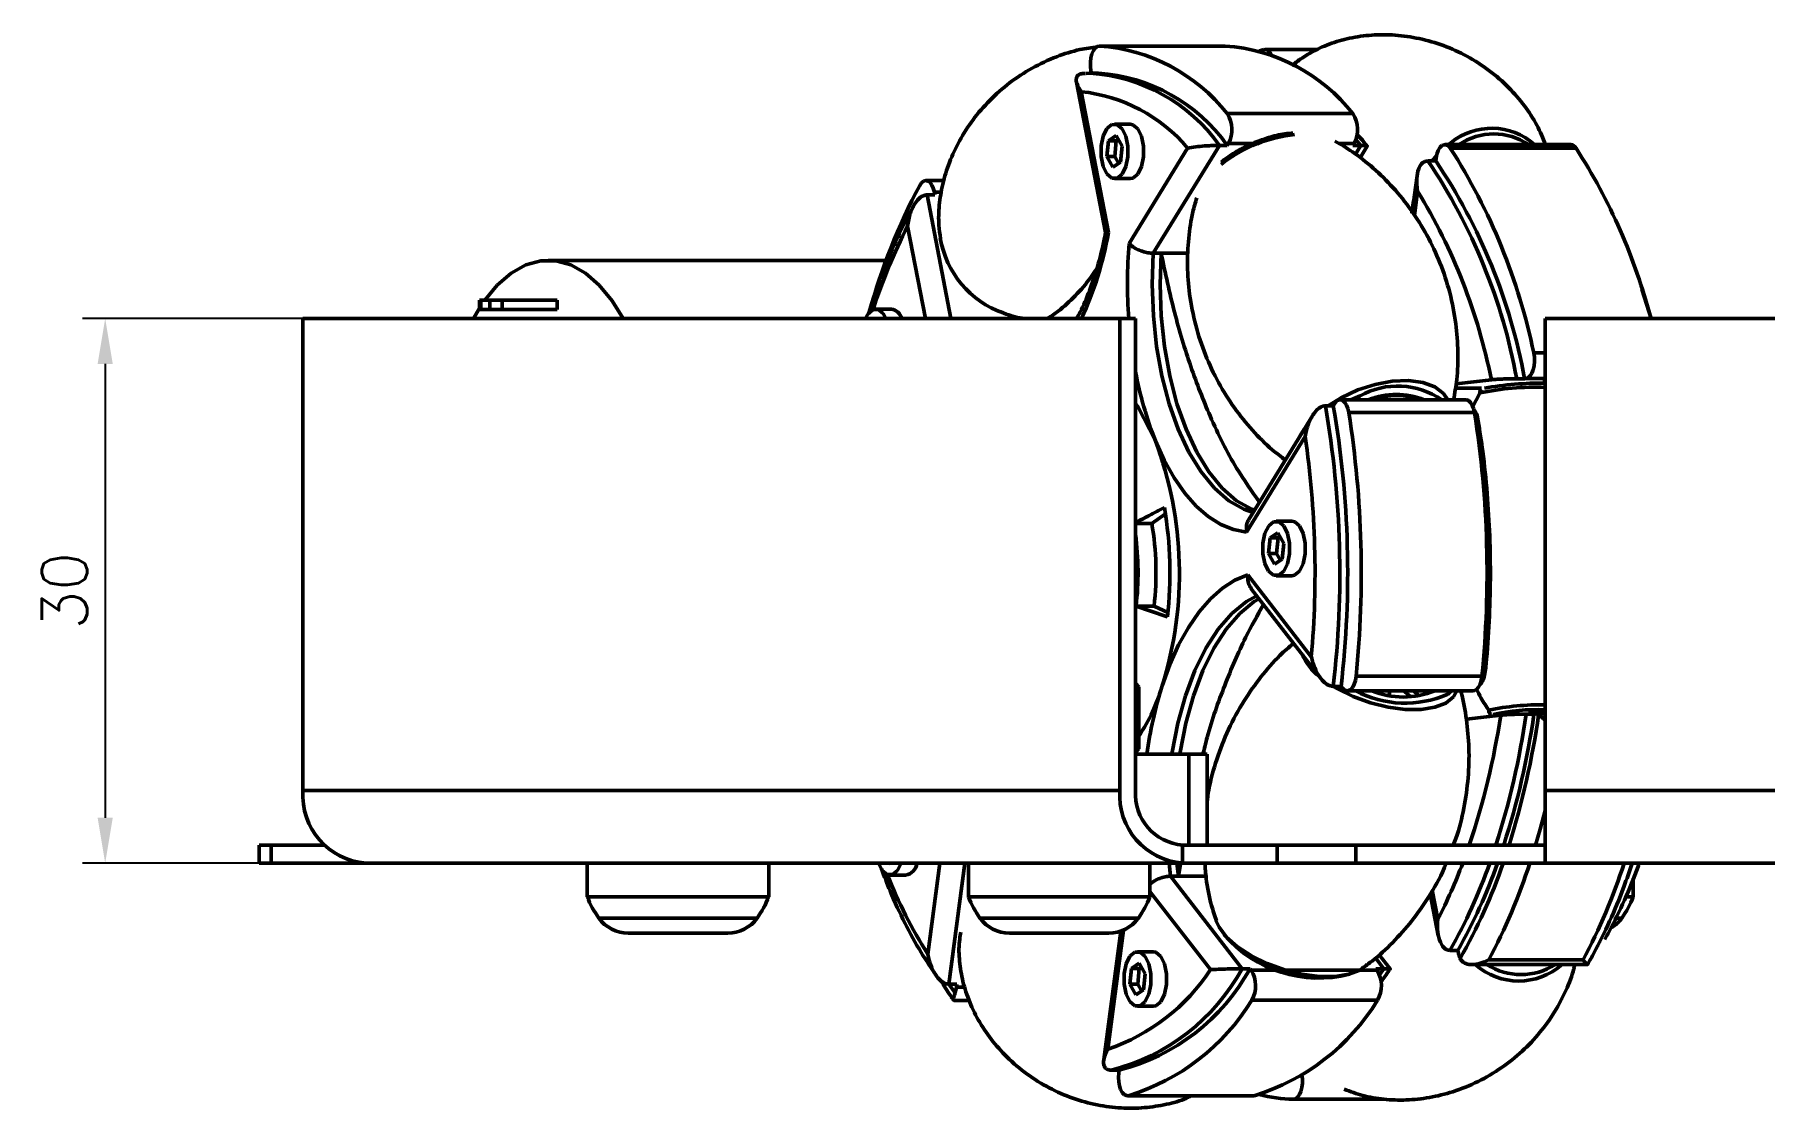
# Model space of a CAD drawing. Header units: millimetres. Extents: x 4430 to 5189, y 950 to 1287.
# Drawn here: x 4439.9 to 4535.2, y 949.8 to 1008.9 of the extents above; entities that cross this region are included whole.
import ezdxf

# ---------------------------------------------------------------- set-up
doc = ezdxf.new("R2010")
doc.units = ezdxf.units.MM
doc.header["$LTSCALE"] = 0.5
doc.header["$PDMODE"] = 33
doc.header["$PDSIZE"] = 1
doc.layers.add('BOL', color=7, linetype='Continuous', lineweight=50)
doc.layers.add('DIM', color=5, linetype='Continuous')
doc.styles.add('DIM', font='simplex.shx')
doc.dimstyles.new('ISO', dxfattribs={"dimscale": 0, "dimtxt": 2.5, "dimasz": 2.5, "dimexe": 1.25, "dimexo": 0, "dimgap": 1, "dimtad": 1, "dimtoh": 1, "dimtxsty": 'DIM', "dimcen": 2.5, "dimadec": 0, "dimazin": 0, "dimtfac": 1, "dimtmove": 0, "dimatfit": 3, "dimfxl": 1, "dimtolj": 1, "dimarcsym": 0})

# ---------------------------------------------------------------- blocks, each defined once
blk = doc.blocks.new('*D41')
at = {"layer": 'Defpoints', "color": 0, "transparency": 16777216}
for p in [(4454.69, 993.304), (4443.796, 963.304), (4454.69, 963.304)]:
    blk.add_point(p, dxfattribs=at)
at = {"layer": 'DIM', "color": 0, "lineweight": -2, "transparency": 16777216}
for p, q in [((4454.69, 993.304), (4442.546, 993.304)), ((4443.796, 990.804), (4443.796, 965.804)), ((4454.69, 963.304), (4442.546, 963.304))]:
    blk.add_line(p, q, dxfattribs=at)
at = {"layer": 'DIM', "color": 0, "transparency": 16777216}
for points in [[(4443.38, 990.804), (4444.213, 990.804), (4443.796, 993.304)], [(4443.38, 965.804), (4444.213, 965.804), (4443.796, 963.304)]]:
    blk.add_solid(points, dxfattribs=at)
at = {"layer": 'DIM', "color": 0, "transparency": 16777216, "insert": (4441.546, 978.304), "char_height": 2.5, "attachment_point": 5, "rotation": 90, "style": 'DIM'}
blk.add_mtext('\\A1;30', dxfattribs=at)

msp = doc.modelspace()

# ---------------------------------------------------------------- linework, layer by layer
at = {"layer": 'BOL'}
for p, q in [((4498.448, 1008.276), (4498.335, 1008.191)), ((4498.569, 1008.304), (4498.448, 1008.276)), ((4505.497, 1008.304), (4498.569, 1008.304)), ((4498.098, 1007.656), (4498.07, 1007.421)), ((4498.07, 1007.421), (4498.07, 1007.178)), ((4498.154, 1007.871), (4498.098, 1007.656)), ((4498.235, 1008.053), (4498.154, 1007.871)), ((4498.335, 1008.191), (4498.235, 1008.053)), ((4507.371, 1008.041), (4507.635, 1008.108)), ((4510.589, 1008.115), (4507.693, 1008.115)), ((4497.808, 1006.799), (4497.604, 1006.791)), ((4497.832, 1006.801), (4498.061, 1006.804)), ((4498.494, 1006.804), (4498.061, 1006.804)), ((4498.07, 1007.178), (4498.1, 1006.943)), ((4498.1, 1006.943), (4498.127, 1006.804)), ((4497.306, 1006.316), (4498.912, 998.029)), ((4497.56, 1005.794), (4499.064, 998.032)), ((4505.601, 1004.583), (4512.529, 1004.583)), ((4498.985, 1003.757), (4498.777, 1003.345)), ((4499.256, 1003.978), (4498.985, 1003.757)), ((4499.548, 1003.976), (4499.256, 1003.978)), ((4500.265, 1004.006), (4499.399, 1004.006)), ((4499.818, 1003.75), (4499.548, 1003.976)), ((4500.024, 1003.334), (4499.818, 1003.75)), ((4500.414, 1003.976), (4500.265, 1004.006)), ((4500.684, 1003.75), (4500.414, 1003.976)), ((4500.89, 1003.334), (4500.684, 1003.75)), ((4498.664, 1002.805), (4498.663, 1002.22)), ((4498.777, 1003.345), (4498.664, 1002.805)), ((4499.067, 1003.092), (4498.979, 1002.225)), ((4499.487, 1003.373), (4499.067, 1003.092)), ((4499.5, 1003.092), (4499.067, 1003.092)), ((4499.5, 1003.092), (4499.412, 1002.225)), ((4499.818, 1002.787), (4499.487, 1003.373)), ((4499.606, 1003.163), (4499.5, 1003.092)), ((4499.73, 1001.92), (4499.818, 1002.787)), ((4500.135, 1002.792), (4500.024, 1003.334)), ((4500.134, 1002.207), (4500.135, 1002.792)), ((4500.203, 997.429), (4503.429, 1002.688)), ((4501.001, 1002.792), (4500.89, 1003.334)), ((4501, 1002.207), (4501.001, 1002.792)), ((4505.177, 1002.836), (4501.535, 996.899)), ((4505.177, 1002.836), (4505.61, 1002.836)), ((4505.61, 1002.836), (4505.672, 1002.936)), ((4507, 1002.936), (4505.672, 1002.936)), ((4512.6, 1002.936), (4511.766, 1002.936)), ((4512.538, 1002.836), (4512.6, 1002.936)), ((4512.971, 1002.836), (4512.538, 1002.836)), ((4512.673, 1002.349), (4512.971, 1002.836)), ((4512.971, 1002.836), (4512.7, 1003.156)), ((4512.93, 1002.147), (4513.322, 1002.785)), ((4517.235, 1002.555), (4517.165, 1002.358)), ((4517.328, 1002.712), (4517.235, 1002.555)), ((4517.436, 1002.82), (4517.328, 1002.712)), ((4517.555, 1002.873), (4517.436, 1002.82)), ((4517.676, 1002.867), (4517.555, 1002.873)), ((4524.531, 1002.878), (4517.603, 1002.878)), ((4517.793, 1002.802), (4517.676, 1002.867)), ((4517.922, 1002.974), (4517.792, 1002.878)), ((4517.899, 1002.684), (4517.793, 1002.802)), ((4524.827, 1002.684), (4517.899, 1002.684)), ((4498.663, 1002.22), (4498.773, 1001.678)), ((4498.773, 1001.678), (4498.98, 1001.262)), ((4498.979, 1002.225), (4499.311, 1001.639)), ((4499.412, 1002.225), (4498.979, 1002.225)), ((4499.311, 1001.639), (4499.73, 1001.92)), ((4499.412, 1002.225), (4499.625, 1001.849)), ((4499.813, 1001.255), (4500.021, 1001.667)), ((4500.021, 1001.667), (4500.134, 1002.207)), ((4500.679, 1001.255), (4500.887, 1001.667)), ((4500.887, 1001.667), (4501, 1002.207)), ((4516.666, 1001.979), (4517.099, 1001.979)), ((4517.146, 1002.282), (4516.891, 1001.979)), ((4517.099, 1001.979), (4517.12, 1002.133)), ((4517.165, 1002.358), (4517.12, 1002.133)), ((4488.768, 1000.775), (4488.67, 1000.633)), ((4488.881, 1000.865), (4488.768, 1000.775)), ((4489.001, 1000.898), (4488.881, 1000.865)), ((4489.122, 1000.872), (4489.001, 1000.898)), ((4489.997, 1000.898), (4489.009, 1000.898)), ((4489.236, 1000.789), (4489.122, 1000.872)), ((4489.336, 1000.653), (4489.236, 1000.789)), ((4489.418, 1000.473), (4489.336, 1000.653)), ((4498.98, 1001.262), (4499.249, 1001.036)), ((4499.249, 1001.036), (4499.542, 1001.034)), ((4499.399, 1001.006), (4500.265, 1001.006)), ((4499.542, 1001.034), (4499.813, 1001.255)), ((4500.265, 1001.006), (4500.408, 1001.034)), ((4500.408, 1001.034), (4500.679, 1001.255)), ((4516.067, 1001.163), (4515.803, 999.166)), ((4489.07, 1000.111), (4489.504, 1000.111)), ((4489.07, 1000.111), (4490.389, 993.304)), ((4489.475, 1000.259), (4489.418, 1000.473)), ((4489.504, 1000.111), (4489.475, 1000.259)), ((4489.865, 1000.259), (4489.475, 1000.259)), ((4515.85, 999.67), (4515.778, 999.079)), ((4515.903, 999.925), (4515.85, 999.67)), ((4516.097, 1000.312), (4515.921, 998.978)), ((4488.987, 993.304), (4488.002, 998.388)), ((4501.535, 996.899), (4501.479, 995.176)), ((4501.535, 996.899), (4501.968, 996.899)), ((4501.968, 996.899), (4501.912, 995.176)), ((4501.968, 996.899), (4503.454, 996.899)), ((4466.161, 995.8), (4466.963, 996.249)), ((4466.963, 996.249), (4467.788, 996.476)), ((4467.788, 996.476), (4468.62, 996.476)), ((4486.82, 996.504), (4468.204, 996.504)), ((4468.62, 996.476), (4469.445, 996.249)), ((4469.445, 996.249), (4470.247, 995.8)), ((4464.71, 994.304), (4465.397, 995.137)), ((4465.397, 995.137), (4466.161, 995.8)), ((4470.247, 995.8), (4471.01, 995.137)), ((4471.01, 995.137), (4471.722, 994.272)), ((4501.479, 995.176), (4501.541, 993.455)), ((4501.912, 995.176), (4501.974, 993.455)), ((4528.968, 993.304), (4528.446, 994.925)), ((4464.423, 994.304), (4464.423, 993.804)), ((4464.423, 994.304), (4464.49, 994.304)), ((4464.49, 994.304), (4464.49, 993.804)), ((4464.99, 994.304), (4464.49, 994.304)), ((4464.99, 993.804), (4464.99, 994.304)), ((4464.99, 994.304), (4465.673, 994.304)), ((4465.673, 994.304), (4465.673, 993.804)), ((4465.673, 994.304), (4468.704, 994.304)), ((4468.704, 993.804), (4468.704, 994.304)), ((4471.722, 994.272), (4472.322, 993.304)), ((4454.69, 993.304), (4454.69, 967.304)), ((4454.69, 993.304), (4499.69, 993.304)), ((4464.086, 993.304), (4464.423, 993.878)), ((4464.49, 993.804), (4464.423, 993.804)), ((4464.49, 993.804), (4464.99, 993.804)), ((4465.673, 993.804), (4464.99, 993.804)), ((4465.673, 993.804), (4468.704, 993.804)), ((4485.815, 993.546), (4485.681, 993.304)), ((4486.084, 993.78), (4485.815, 993.546)), ((4486.376, 993.792), (4486.084, 993.78)), ((4487.11, 993.815), (4486.244, 993.815)), ((4486.649, 993.578), (4486.376, 993.792)), ((4486.808, 993.304), (4486.649, 993.578)), ((4493.143, 993.66), (4493.431, 993.538)), ((4499.69, 993.304), (4499.69, 967.304)), ((4500.556, 993.304), (4499.69, 993.304)), ((4500.556, 967.304), (4500.556, 993.304)), ((4501.541, 993.455), (4501.719, 991.766)), ((4501.974, 993.455), (4502.152, 991.766)), ((4523.123, 993.304), (4523.123, 967.304)), ((4523.123, 993.304), (4613.123, 993.304)), ((4501.719, 991.766), (4502.009, 990.141)), ((4502.152, 991.766), (4502.442, 990.141)), ((4522.496, 991.41), (4523.123, 991.41)), ((4522.533, 991.178), (4522.496, 991.41)), ((4522.541, 990.936), (4522.533, 991.178)), ((4502.009, 990.141), (4502.408, 988.61)), ((4502.442, 990.141), (4502.841, 988.61)), ((4522.3, 990.136), (4522.395, 990.285)), ((4522.395, 990.285), (4522.47, 990.476)), ((4522.47, 990.476), (4522.519, 990.698)), ((4522.519, 990.698), (4522.541, 990.936)), ((4512.801, 989.364), (4511.89, 988.94)), ((4513.754, 989.672), (4512.801, 989.364)), ((4514.701, 989.849), (4513.754, 989.672)), ((4515.594, 989.884), (4514.701, 989.849)), ((4516.389, 989.778), (4515.594, 989.884)), ((4517.046, 989.534), (4516.389, 989.778)), ((4517.532, 989.166), (4517.046, 989.534)), ((4519.616, 989.461), (4518.178, 989.461)), ((4520.16, 989.925), (4518.217, 989.708)), ((4519.545, 989.227), (4519.105, 988.376)), ((4521.557, 989.985), (4521.99, 989.985)), ((4522.07, 989.994), (4521.99, 989.985)), ((4522.07, 989.994), (4522.189, 990.036)), ((4523.123, 989.994), (4522.07, 989.994)), ((4522.189, 990.036), (4522.3, 990.136)), ((4523.013, 989.801), (4523.004, 989.795)), ((4523.004, 989.795), (4523.006, 989.743)), ((4523.123, 989.821), (4523.013, 989.801)), ((4500.681, 988.45), (4500.556, 988.605)), ((4501.653, 986.57), (4500.681, 988.45)), ((4502.408, 988.61), (4502.906, 987.201)), ((4502.841, 988.61), (4503.339, 987.201)), ((4511.021, 988.495), (4511.454, 988.495)), ((4511.89, 988.94), (4511.17, 988.495)), ((4511.515, 988.595), (4511.454, 988.495)), ((4511.618, 988.724), (4511.515, 988.595)), ((4511.733, 988.8), (4511.618, 988.724)), ((4511.854, 988.819), (4511.733, 988.8)), ((4518.759, 988.82), (4511.831, 988.82)), ((4511.974, 988.778), (4511.854, 988.819)), ((4512.085, 988.682), (4511.974, 988.778)), ((4512.181, 988.534), (4512.085, 988.682)), ((4512.257, 988.344), (4512.181, 988.534)), ((4512.307, 988.124), (4512.257, 988.344)), ((4512.926, 989.042), (4512.416, 988.82)), ((4513.991, 988.82), (4513.95, 988.921)), ((4515.476, 988.82), (4515.545, 988.927)), ((4515.545, 988.927), (4515.598, 989.018)), ((4515.891, 988.82), (4515.946, 988.925)), ((4515.946, 988.925), (4515.95, 988.934)), ((4517.768, 988.82), (4517.532, 989.166)), ((4518.759, 988.82), (4518.782, 988.819)), ((4518.782, 988.819), (4518.902, 988.778)), ((4518.902, 988.778), (4519.013, 988.682)), ((4519.013, 988.682), (4519.109, 988.534)), ((4519.109, 988.534), (4519.185, 988.344)), ((4519.185, 988.344), (4519.236, 988.124)), ((4510.299, 987.94), (4506.791, 982.223)), ((4509.892, 987.277), (4509.841, 987.205)), ((4519.236, 988.124), (4512.307, 988.124)), ((4502.139, 985.498), (4501.653, 986.57)), ((4502.906, 987.201), (4503.495, 985.941)), ((4503.339, 987.201), (4503.928, 985.941)), ((4509.905, 986.797), (4506.678, 981.538)), ((4509.841, 987.205), (4509.608, 986.815)), ((4502.679, 984.534), (4502.139, 985.498)), ((4503.495, 985.941), (4504.165, 984.852)), ((4503.928, 985.941), (4504.598, 984.852)), ((4503.266, 983.69), (4502.679, 984.534)), ((4504.165, 984.852), (4504.902, 983.954)), ((4504.598, 984.852), (4505.335, 983.954)), ((4503.895, 982.975), (4503.266, 983.69)), ((4504.902, 983.954), (4505.693, 983.265)), ((4505.335, 983.954), (4506.126, 983.265)), ((4502.203, 982.542), (4501.452, 982.01)), ((4504.558, 982.397), (4503.895, 982.975)), ((4505.693, 983.265), (4506.524, 982.797)), ((4506.126, 983.265), (4506.957, 982.797)), ((4506.524, 982.797), (4507.038, 982.625)), ((4506.957, 982.797), (4507.107, 982.737)), ((4501.452, 982.01), (4500.556, 982.01)), ((4505.248, 981.961), (4504.558, 982.397)), ((4505.958, 981.674), (4505.248, 981.961)), ((4506.678, 981.538), (4505.958, 981.674)), ((4507.896, 981.884), (4507.688, 981.472)), ((4508.167, 982.106), (4507.896, 981.884)), ((4508.459, 982.104), (4508.167, 982.106)), ((4509.176, 982.134), (4508.31, 982.134)), ((4508.729, 981.877), (4508.459, 982.104)), ((4508.935, 981.462), (4508.729, 981.877)), ((4509.325, 982.104), (4509.176, 982.134)), ((4509.595, 981.877), (4509.325, 982.104)), ((4509.801, 981.462), (4509.595, 981.877)), ((4507.575, 980.933), (4507.574, 980.347)), ((4507.688, 981.472), (4507.575, 980.933)), ((4507.979, 981.22), (4507.89, 980.353)), ((4508.398, 981.501), (4507.979, 981.22)), ((4508.412, 981.22), (4507.979, 981.22)), ((4508.412, 981.22), (4508.323, 980.353)), ((4508.73, 980.915), (4508.398, 981.501)), ((4508.517, 981.29), (4508.412, 981.22)), ((4508.641, 980.047), (4508.73, 980.915)), ((4509.046, 980.92), (4508.935, 981.462)), ((4509.045, 980.335), (4509.046, 980.92)), ((4509.912, 980.92), (4509.801, 981.462)), ((4509.911, 980.335), (4509.912, 980.92)), ((4507.574, 980.347), (4507.685, 979.806)), ((4507.685, 979.806), (4507.891, 979.39)), ((4507.89, 980.353), (4508.222, 979.767)), ((4508.323, 980.353), (4507.89, 980.353)), ((4508.222, 979.767), (4508.641, 980.047)), ((4508.323, 980.353), (4508.536, 979.977)), ((4508.724, 979.383), (4508.932, 979.795)), ((4508.932, 979.795), (4509.045, 980.335)), ((4509.59, 979.383), (4509.798, 979.795)), ((4509.798, 979.795), (4509.911, 980.335)), ((4505.346, 978.448), (4506.035, 978.89)), ((4506.035, 978.89), (4506.743, 979.185)), ((4506.743, 979.185), (4510.241, 974.673)), ((4507.891, 979.39), (4508.161, 979.164)), ((4508.161, 979.164), (4508.453, 979.161)), ((4508.31, 979.134), (4509.176, 979.134)), ((4508.453, 979.161), (4508.724, 979.383)), ((4509.176, 979.134), (4509.319, 979.161)), ((4509.319, 979.161), (4509.59, 979.383)), ((4504.057, 977.14), (4504.684, 977.862)), ((4504.684, 977.862), (4505.346, 978.448)), ((4507.241, 978.028), (4506.665, 977.708)), ((4506.936, 978.422), (4510.767, 973.48)), ((4507.363, 977.87), (4507.098, 977.708)), ((4501.578, 977.462), (4500.589, 977.462)), ((4501.578, 977.462), (4502.339, 977.107)), ((4503.472, 976.29), (4504.057, 977.14)), ((4505.865, 977.059), (4505.117, 976.199)), ((4506.298, 977.059), (4505.55, 976.199)), ((4506.665, 977.708), (4505.865, 977.059)), ((4507.098, 977.708), (4506.298, 977.059)), ((4502.934, 975.321), (4503.472, 976.29)), ((4505.117, 976.199), (4504.434, 975.143)), ((4505.55, 976.199), (4504.867, 975.143)), ((4502.451, 974.244), (4502.934, 975.321)), ((4504.434, 975.143), (4503.829, 973.913)), ((4504.867, 975.143), (4504.263, 973.913)), ((4502.027, 973.071), (4502.451, 974.244)), ((4500.556, 973.21), (4500.74, 973.016)), ((4500.74, 973.016), (4500.74, 969.593)), ((4503.829, 973.913), (4503.314, 972.529)), ((4504.263, 973.913), (4503.747, 972.529)), ((4511.45, 973.041), (4511.883, 973.041)), ((4511.682, 972.906), (4511.453, 973.041)), ((4511.883, 973.041), (4511.95, 972.955)), ((4512.415, 972.874), (4512.52, 972.995)), ((4512.52, 972.995), (4512.608, 973.163)), ((4512.608, 973.163), (4512.673, 973.368)), ((4512.673, 973.368), (4512.711, 973.598)), ((4512.711, 973.598), (4519.639, 973.598)), ((4519.449, 972.995), (4519.343, 972.874)), ((4519.536, 973.163), (4519.449, 972.995)), ((4519.601, 973.368), (4519.536, 973.163)), ((4519.639, 973.598), (4519.601, 973.368)), ((4503.314, 972.529), (4502.896, 971.019)), ((4503.747, 972.529), (4503.329, 971.019)), ((4512.555, 972.478), (4511.682, 972.906)), ((4511.95, 972.955), (4512.059, 972.849)), ((4512.059, 972.849), (4512.177, 972.799)), ((4512.177, 972.799), (4512.299, 972.807)), ((4512.221, 972.795), (4519.149, 972.795)), ((4512.299, 972.807), (4512.415, 972.874)), ((4513.5, 972.135), (4512.555, 972.478)), ((4514.47, 971.896), (4513.5, 972.135)), ((4514.514, 972.56), (4514.59, 972.795)), ((4515.317, 972.795), (4515.687, 972.503)), ((4515.687, 972.503), (4515.728, 972.465)), ((4515.883, 972.795), (4515.989, 972.701)), ((4515.989, 972.701), (4516.181, 972.505)), ((4517.656, 972.125), (4517.05, 971.89)), ((4518.078, 972.463), (4517.656, 972.125)), ((4517.895, 972.743), (4517.757, 972.61)), ((4517.939, 972.795), (4517.895, 972.743)), ((4518.267, 972.795), (4518.078, 972.463)), ((4519.227, 972.807), (4519.149, 972.795)), ((4519.343, 972.874), (4519.227, 972.807)), ((4515.416, 971.773), (4514.47, 971.896)), ((4516.291, 971.77), (4515.416, 971.773)), ((4517.05, 971.89), (4516.291, 971.77)), ((4518.783, 971.243), (4520.676, 971.454)), ((4520.266, 971.486), (4520.286, 971.461)), ((4520.286, 971.461), (4520.348, 971.443)), ((4520.348, 971.443), (4520.44, 971.428)), ((4522.073, 971.514), (4522.506, 971.514)), ((4522.214, 971.669), (4522.74, 971.664)), ((4522.506, 971.514), (4522.586, 971.522)), ((4523.123, 971.524), (4522.613, 971.524)), ((4522.74, 971.664), (4523.123, 971.665)), ((4502.896, 971.019), (4502.585, 969.409)), ((4503.329, 971.019), (4503.018, 969.409)), ((4500.556, 969.399), (4500.74, 969.593)), ((4500.556, 969.304), (4503.497, 969.304)), ((4502.585, 969.409), (4502.569, 969.304)), ((4503.018, 969.409), (4503.002, 969.304)), ((4503.497, 964.304), (4503.497, 969.304)), ((4504.497, 969.304), (4503.497, 969.304)), ((4504.497, 964.304), (4504.497, 969.304)), ((4454.69, 967.304), (4499.69, 967.304)), ((4523.123, 967.304), (4613.123, 967.304)), ((4523.123, 967.304), (4523.123, 963.304)), ((4523.123, 966.208), (4522.847, 965.17)), ((4522.847, 965.17), (4522.595, 964.304)), ((4452.271, 964.304), (4452.271, 963.304)), ((4452.271, 964.304), (4452.941, 964.304)), ((4452.941, 964.304), (4452.941, 963.304)), ((4452.941, 964.304), (4455.863, 964.304)), ((4503.154, 963.304), (4503.154, 964.304)), ((4503.154, 964.304), (4508.367, 964.304)), ((4508.367, 963.304), (4508.367, 964.304)), ((4508.367, 964.304), (4512.697, 964.304)), ((4512.697, 964.304), (4512.697, 963.304)), ((4512.697, 964.304), (4523.123, 964.304)), ((4452.941, 963.304), (4452.271, 963.304)), ((4452.941, 963.304), (4458.154, 963.304)), ((4458.154, 963.304), (4503.154, 963.304)), ((4470.35, 963.304), (4470.35, 961.451)), ((4480.35, 961.451), (4480.35, 963.304)), ((4486.404, 963.304), (4486.606, 962.9)), ((4486.606, 962.9), (4486.876, 962.674)), ((4486.876, 962.674), (4487.169, 962.672)), ((4486.922, 963.304), (4486.937, 963.277)), ((4486.937, 963.277), (4486.978, 963.304)), ((4487.025, 962.644), (4487.891, 962.644)), ((4487.169, 962.672), (4487.439, 962.893)), ((4487.439, 962.893), (4487.647, 963.304)), ((4489.115, 958.302), (4489.777, 963.304)), ((4491.16, 963.304), (4490.278, 956.635)), ((4491.35, 963.304), (4491.35, 961.451)), ((4501.35, 961.451), (4501.35, 963.304)), ((4502.409, 963.304), (4502.487, 962.588)), ((4502.487, 962.588), (4502.92, 962.588)), ((4502.487, 962.588), (4506.436, 957.494)), ((4502.842, 963.304), (4502.92, 962.588)), ((4503.051, 963.361), (4502.92, 962.588)), ((4502.92, 962.588), (4504.441, 962.588)), ((4503.154, 963.304), (4508.367, 963.304)), ((4512.697, 963.304), (4508.367, 963.304)), ((4512.697, 963.304), (4523.123, 963.304)), ((4523.123, 963.304), (4613.123, 963.304)), ((4504.686, 957.445), (4501.35, 961.748)), ((4516.795, 961.618), (4517.239, 959.325)), ((4516.907, 961.826), (4517.217, 960.227)), ((4527.982, 961.451), (4527.982, 962.482)), ((4480.35, 961.451), (4470.35, 961.451)), ((4491.451, 961.451), (4491.35, 961.451)), ((4501.35, 961.451), (4491.451, 961.451)), ((4527.982, 961.451), (4527.604, 961.451)), ((4479.714, 960.284), (4470.986, 960.284)), ((4492.074, 960.284), (4491.986, 960.284)), ((4500.714, 960.284), (4492.074, 960.284)), ((4505.158, 959.772), (4504.984, 960.152)), ((4505.578, 959.226), (4505.158, 959.772)), ((4527.346, 960.284), (4527.046, 960.284)), ((4473.507, 959.451), (4472.611, 959.451)), ((4477.377, 959.451), (4473.507, 959.451)), ((4478.09, 959.451), (4477.377, 959.451)), ((4493.666, 959.451), (4493.611, 959.451)), ((4496.898, 959.451), (4493.666, 959.451)), ((4499.09, 959.451), (4496.898, 959.451)), ((4499.742, 959.56), (4498.804, 952.47)), ((4499.892, 959.619), (4499.024, 953.058)), ((4506.181, 958.693), (4505.578, 959.226)), ((4506.939, 958.2), (4506.181, 958.693)), ((4500.041, 957.763), (4499.928, 957.224)), ((4500.249, 958.175), (4500.041, 957.763)), ((4500.52, 958.397), (4500.249, 958.175)), ((4500.751, 957.792), (4500.331, 957.511)), ((4500.812, 958.395), (4500.52, 958.397)), ((4501.529, 958.425), (4500.663, 958.425)), ((4501.082, 957.206), (4500.751, 957.792)), ((4501.082, 958.168), (4500.812, 958.395)), ((4501.288, 957.753), (4501.082, 958.168)), ((4501.399, 957.211), (4501.288, 957.753)), ((4501.678, 958.395), (4501.529, 958.425)), ((4501.948, 958.168), (4501.678, 958.395)), ((4502.154, 957.753), (4501.948, 958.168)), ((4502.265, 957.211), (4502.154, 957.753)), ((4507.812, 957.771), (4506.939, 958.2)), ((4508.758, 957.429), (4507.812, 957.771)), ((4514.23, 957.494), (4513.774, 958.083)), ((4514.586, 957.478), (4513.975, 958.265)), ((4517.881, 958.504), (4518.314, 958.504)), ((4518.343, 958.356), (4518.314, 958.504)), ((4520.014, 957.982), (4525.21, 957.982)), ((4499.928, 957.224), (4499.927, 956.638)), ((4500.331, 957.511), (4500.243, 956.644)), ((4500.764, 957.511), (4500.331, 957.511)), ((4500.764, 957.511), (4500.676, 956.644)), ((4500.87, 957.582), (4500.764, 957.511)), ((4500.994, 956.338), (4501.082, 957.206)), ((4501.398, 956.626), (4501.399, 957.211)), ((4502.264, 956.626), (4502.265, 957.211)), ((4506.436, 957.494), (4506.869, 957.494)), ((4506.936, 957.408), (4506.869, 957.494)), ((4506.936, 957.408), (4513.864, 957.408)), ((4509.728, 957.19), (4508.758, 957.429)), ((4510.674, 957.066), (4509.728, 957.19)), ((4511.548, 957.064), (4510.674, 957.066)), ((4512.307, 957.183), (4511.548, 957.064)), ((4512.913, 957.418), (4512.307, 957.183)), ((4513.097, 957.536), (4512.913, 957.418)), ((4514.23, 957.494), (4513.797, 957.494)), ((4513.864, 957.408), (4513.797, 957.494)), ((4514, 957.148), (4514.23, 957.494)), ((4519.096, 957.717), (4525.45, 957.717)), ((4490.277, 956.635), (4490.615, 956.159)), ((4490.278, 956.635), (4490.711, 956.635)), ((4490.691, 956.481), (4490.711, 956.635)), ((4490.691, 956.481), (4491.155, 956.481)), ((4499.927, 956.638), (4500.037, 956.097)), ((4500.037, 956.097), (4500.243, 955.681)), ((4500.243, 956.644), (4500.575, 956.058)), ((4500.676, 956.644), (4500.243, 956.644)), ((4500.575, 956.058), (4500.994, 956.338)), ((4500.676, 956.644), (4500.889, 956.268)), ((4501.077, 955.674), (4501.285, 956.086)), ((4501.285, 956.086), (4501.398, 956.626)), ((4501.943, 955.674), (4502.151, 956.086)), ((4502.151, 956.086), (4502.264, 956.626)), ((4490.575, 955.737), (4491.393, 955.737)), ((4500.243, 955.681), (4500.513, 955.455)), ((4500.513, 955.455), (4500.806, 955.452)), ((4500.663, 955.425), (4501.529, 955.425)), ((4500.806, 955.452), (4501.077, 955.674)), ((4501.529, 955.425), (4501.672, 955.452)), ((4501.672, 955.452), (4501.943, 955.674)), ((4513.885, 955.756), (4506.957, 955.756)), ((4499.22, 951.902), (4499.653, 951.902)), ((4499.633, 951.749), (4499.616, 951.508)), ((4499.616, 951.508), (4499.629, 951.267)), ((4499.629, 951.267), (4499.671, 951.039)), ((4499.653, 951.902), (4499.633, 951.749)), ((4509.72, 950.953), (4509.749, 951.189)), ((4509.748, 951.431), (4509.728, 951.612)), ((4509.749, 951.189), (4509.748, 951.431)), ((4499.671, 951.039), (4499.738, 950.838)), ((4499.738, 950.838), (4499.828, 950.675)), ((4499.828, 950.675), (4499.935, 950.561)), ((4499.935, 950.561), (4500.053, 950.501)), ((4500.053, 950.501), (4500.174, 950.5)), ((4500.116, 950.493), (4507.044, 950.493)), ((4500.174, 950.5), (4507.102, 950.5)), ((4502.485, 950.493), (4502.86, 950.493)), ((4507.102, 950.5), (4507.044, 950.493)), ((4509.25, 950.305), (4509.37, 950.333)), ((4514.225, 950.305), (4509.25, 950.305)), ((4509.37, 950.333), (4509.484, 950.419)), ((4509.484, 950.419), (4509.584, 950.556)), ((4509.584, 950.556), (4509.664, 950.738)), ((4509.664, 950.738), (4509.72, 950.953)), ((4516.299, 950.333), (4516.178, 950.305)), ((4516.329, 950.35), (4516.299, 950.333))]:
    msp.add_line(p, q, dxfattribs=at)
for centre, radius, start, end in [((4497.918, 998.57), 9.756, 38.04788, 86.17552), ((4504.846, 998.57), 9.756, 38.04785, 86.17555), ((4507.656, 1007.7), 0.409, 18.00918, 92.93407), ((4497.471, 997.382), 9.441, 35.2845, 86.41318), ((4497.904, 997.382), 9.441, 35.2845, 86.41318), ((4496.646, 996.968), 8.873, 40.13702, 84.08659), ((4504.256, 1003.7), 1.609, 331.648, 33.27677), ((4511.184, 1003.7), 1.609, 331.64783, 33.27707), ((4520.173, 1000.221), 3.557, 48.33116, 129.26601), ((4509.975, 995.907), 7.525, 111.03594, 128.68115), ((4510.034, 996.061), 7.403, 95.5254, 111.89727), ((4489.631, 984.583), 33.567, 11.73461, 32.63278), ((4520.294, 1000.066), 3.397, 55.86587, 124.13413), ((4524.503, 1002.511), 0.368, 28.00912, 85.52868), ((4497.605, 985.134), 32.389, 14.61141, 32.80928), ((4490.356, 984.257), 31.723, 10.40306, 33.96435), ((4490.789, 984.257), 31.723, 10.40306, 33.96435), ((4519.382, 984.375), 34.75, 152.10426, 164.54493), ((4489.11, 983.769), 31.654, 11.21556, 31.50921), ((4515.473, 984.332), 30.858, 152.9028, 162.15914), ((4480.411, 1001.291), 18.935, 335.05215, 350.08801), ((4495.049, 998.615), 5.321, 189.63046, 250.33132), ((4527.37, 995.221), 27.257, 175.35338, 184.03183), ((4487.004, 993.13), 0.693, 14.09624, 81.20458), ((4520.572, 994.081), 20.356, 190.48998, 201.65468), ((4514.999, 985.342), 4.24, 55.09912, 119.25344), ((4522.601, 974.38), 15.139, 88.02427, 101.73554), ((4523.111, 969.697), 20.051, 89.9657, 99.58094), ((4457.972, 979.289), 53.841, 353.33628, 9.84506), ((4458.405, 979.289), 53.841, 353.33628, 9.84506), ((4514.92, 985.016), 4.103, 67.98442, 112.01558), ((4456.004, 979.292), 56.992, 354.26637, 8.91495), ((4462.933, 979.292), 56.991, 354.2663, 8.91502), ((4482.2, 979.275), 20.775, 342.62619, 20.55549), ((4458.244, 979.296), 52.202, 354.91933, 8.26199), ((4481.405, 979.298), 21.049, 353.35491, 9.82641), ((4485.803, 979.3), 15.882, 353.35494, 9.82639), ((4484.698, 979.303), 15.997, 353.39064, 7.56725), ((4512.556, 976.013), 3.061, 203.50324, 232.06401), ((4492.773, 975.699), 9.62, 325.90765, 344.14765), ((4523.323, 966.318), 22.341, 162.40609, 172.31884), ((4515.407, 977.971), 5.853, 242.16846, 293.66805), ((4515.307, 977.047), 4.593, 247.76437, 292.23563), ((4479.234, 977.71), 41.911, 341.34579, 351.4158), ((4522.764, 959.167), 12.856, 88.40013, 102.3784), ((4522.742, 960.507), 11.255, 88.06001, 102.70774), ((4478.9, 977.672), 43.61, 342.15019, 351.88187), ((4479.333, 977.672), 43.61, 342.15019, 351.88187), ((4477.794, 977.866), 45.419, 342.62768, 351.91648), ((4522.612, 971.25), 0.273, 56.76334, 95.53732), ((4458.443, 967.054), 3.761, 176.18878, 265.59799), ((4503.443, 967.054), 3.761, 176.18878, 265.59799), ((4503.371, 967.117), 2.821, 176.18865, 265.59815), ((4510.781, 972.14), 25.708, 201.60937, 212.56659), ((4487.756, 963.394), 0.762, 280.21017, 353.26604), ((4491.194, 973.619), 29.267, 332.76947, 339.36485), ((4491.988, 973.209), 29.777, 330.40606, 340.57146), ((4492.421, 973.209), 29.777, 330.40606, 340.57146), ((4492.025, 973.152), 30.422, 330.24273, 341.11313), ((4491.007, 973.472), 32.883, 331.89763, 341.98945), ((4496.203, 973.472), 32.883, 331.89773, 341.98935), ((4475.35, 963.419), 5.373, 201.48631, 215.69246), ((4475.35, 963.419), 5.373, 324.30754, 338.51369), ((4496.35, 963.419), 5.373, 201.48631, 215.69246), ((4496.35, 963.419), 5.373, 324.30754, 338.51369), ((4522.982, 963.419), 5.373, 324.30754, 338.51369), ((4472.611, 961.451), 2, 215.69246, 270), ((4478.09, 961.451), 2, 270, 324.30754), ((4493.611, 961.451), 2, 215.69246, 270), ((4499.09, 961.451), 2, 270, 324.30754), ((4525.721, 961.451), 2, 302.32174, 324.30754), ((4510.655, 963.877), 6.9, 220.92167, 284.17561), ((4519.73, 958.614), 1.411, 190.54316, 203.43125), ((4495.488, 963.468), 10.994, 288.76163, 326.78267), ((4496.38, 963.019), 11.474, 284.33084, 331.21347), ((4496.813, 963.019), 11.474, 284.33084, 331.21347), ((4505.552, 956.564), 1.621, 330.07456, 31.3677), ((4512.48, 956.564), 1.621, 330.07469, 31.36783), ((4521.663, 960.432), 3.617, 228.65257, 311.34743), ((4521.797, 960.663), 3.495, 237.4206, 302.5794), ((4489.104, 956.682), 1.599, 340.9221, 352.77583), ((4496.663, 962.035), 12.058, 286.92833, 328.61597), ((4503.591, 962.035), 12.058, 286.92834, 328.61594), ((4509.339, 957.794), 7.489, 254.76409, 269.31629)]:
    msp.add_arc(centre, radius, start, end, dxfattribs=at)
for points, knots in [([(4498.471, 1008.266), (4498.144, 1008.221), (4497.379, 1008.117), (4496.158, 1007.727), (4494.848, 1007.122), (4493.607, 1006.307), (4492.513, 1005.345), (4491.587, 1004.269), (4490.842, 1003.116), (4490.285, 1001.922), (4489.912, 1000.725), (4489.727, 999.56), (4489.689, 998.557), (4489.783, 997.955), (4489.82, 997.715)], [0, 0, 0, 0, 0.065558, 0.153482, 0.25139, 0.348102, 0.442987, 0.535657, 0.625693, 0.712716, 0.796268, 0.8758, 0.950632, 1, 1, 1, 1]), ([(4523.153, 1002.878), (4523.001, 1003.237), (4522.685, 1003.986), (4521.995, 1005.038), (4521.118, 1006.063), (4520.054, 1006.989), (4518.836, 1007.769), (4517.54, 1008.356), (4516.207, 1008.744), (4514.877, 1008.935), (4513.584, 1008.937), (4512.361, 1008.767), (4511.24, 1008.441), (4510.317, 1008.026), (4509.676, 1007.61), (4509.323, 1007.36), (4509.195, 1007.233), (4509.168, 1007.207)], [0, 0, 0, 0, 0.06994, 0.145565, 0.222684, 0.308447, 0.393279, 0.476604, 0.55805, 0.637218, 0.71376, 0.787272, 0.857268, 0.92314, 0.969079, 0.993603, 1, 1, 1, 1]), ([(4497.696, 1006.795), (4497.631, 1006.789), (4497.502, 1006.778), (4497.36, 1006.688), (4497.268, 1006.509), (4497.315, 1006.199), (4497.458, 1005.939), (4497.559, 1005.796), (4497.56, 1005.794)], [0, 0, 0, 0, 0.107629, 0.214418, 0.382766, 0.663941, 0.997022, 1, 1, 1, 1]), ([(4509.226, 1003.507), (4509.117, 1003.5), (4508.72, 1003.478), (4508.035, 1003.32), (4507.482, 1003.124), (4507.228, 1003.034)], [0, 0, 0, 0, 0.170071, 0.619556, 1, 1, 1, 1]), ([(4505.177, 1002.836), (4505.103, 1002.835), (4504.955, 1002.833), (4504.666, 1002.822), (4504.28, 1002.798), (4503.826, 1002.754), (4503.554, 1002.712), (4503.43, 1002.688), (4503.429, 1002.688)], [0, 0, 0, 0, 0.1076293, 0.2144214, 0.3827693, 0.6639482, 0.9970278, 1, 1, 1, 1]), ([(4507.228, 1003.034), (4507.074, 1002.97), (4506.627, 1002.783), (4505.945, 1002.417), (4505.495, 1002.074), (4505.282, 1001.911)], [0, 0, 0, 0, 0.2163213, 0.6279166, 1, 1, 1, 1]), ([(4518.078, 988.82), (4518.144, 989.191), (4518.298, 990.054), (4518.341, 991.466), (4518.228, 993.074), (4517.903, 994.725), (4517.364, 996.362), (4516.644, 997.888), (4515.77, 999.279), (4514.773, 1000.519), (4513.681, 1001.59), (4512.602, 1002.451), (4511.868, 1002.882), (4511.546, 1003.071)], [0, 0, 0, 0, 0.068924, 0.160443, 0.253297, 0.356932, 0.458826, 0.558438, 0.65563, 0.75023, 0.842019, 0.93064, 1, 1, 1, 1]), ([(4513.322, 1002.801), (4513.204, 1002.945), (4513.02, 1003.168), (4512.823, 1003.356), (4512.753, 1003.423)], [0, 0, 0, 0, 0.642091, 1, 1, 1, 1]), ([(4513.31, 1002.792), (4513.317, 1002.795), (4513.346, 1002.808), (4513.287, 1002.822), (4513.164, 1002.833), (4513.036, 1002.835), (4512.971, 1002.836)], [0, 0, 0, 0, 0.1394417, 0.5179355, 0.7580228, 1, 1, 1, 1]), ([(4516.097, 1000.312), (4516.097, 1000.314), (4516.057, 1000.549), (4516.027, 1000.98), (4516.114, 1001.497), (4516.284, 1001.8), (4516.465, 1001.951), (4516.599, 1001.97), (4516.666, 1001.979)], [0, 0, 0, 0, 0.002976, 0.336054, 0.617228, 0.785577, 0.89237, 1, 1, 1, 1]), ([(4489.07, 1000.111), (4489, 1000.101), (4488.86, 1000.082), (4488.632, 999.925), (4488.368, 999.612), (4488.124, 999.077), (4488.029, 998.632), (4488.002, 998.39), (4488.002, 998.388)], [0, 0, 0, 0, 0.107628, 0.214421, 0.382769, 0.663946, 0.997027, 1, 1, 1, 1]), ([(4503.929, 999.944), (4503.853, 999.688), (4503.642, 998.973), (4503.463, 997.712), (4503.395, 996.193), (4503.515, 994.583), (4503.838, 992.933), (4504.377, 991.296), (4505.098, 989.77), (4505.97, 988.378), (4506.97, 987.143), (4507.921, 986.182), (4508.566, 985.695), (4508.809, 985.512)], [0, 0, 0, 0, 0.0514, 0.143848, 0.238409, 0.33435, 0.441431, 0.546713, 0.649636, 0.75006, 0.847805, 0.942647, 1, 1, 1, 1]), ([(4488.338, 999.505), (4488.257, 999.36), (4487.874, 998.68), (4487.246, 997.362), (4486.485, 995.524), (4486.054, 994.202), (4485.84, 993.546)], [0, 0, 0, 0, 0.083305, 0.390836, 0.698049, 1, 1, 1, 1]), ([(4498.908, 998.032), (4498.878, 997.874), (4498.751, 997.219), (4498.467, 996.124), (4498.025, 994.819), (4497.633, 993.872), (4497.376, 993.42), (4497.31, 993.304)], [0, 0, 0, 0, 0.08712, 0.361407, 0.634894, 0.907158, 1, 1, 1, 1]), ([(4498.92, 998.03), (4498.923, 998.03), (4498.93, 998.03), (4499.011, 998.031), (4499.062, 998.032), (4499.064, 998.032)], [0, 0, 0, 0, 0.478155, 0.986795, 1, 1, 1, 1]), ([(4501.535, 996.899), (4501.438, 996.904), (4501.243, 996.914), (4500.924, 996.996), (4500.619, 997.117), (4500.37, 997.267), (4500.248, 997.376), (4500.204, 997.428), (4500.203, 997.429)], [0, 0, 0, 0, 0.1965, 0.392782, 0.595034, 0.810763, 0.995209, 1, 1, 1, 1]), ([(4501.968, 996.899), (4502.201, 995.802), (4502.661, 993.633), (4503.574, 990.627), (4504.709, 987.726), (4505.971, 985.185), (4506.957, 983.794), (4507.385, 983.191)], [0, 0, 0, 0, 0.201267, 0.397847, 0.592502, 0.823254, 1, 1, 1, 1]), ([(4495.736, 993.304), (4495.924, 993.437), (4496.756, 994.021), (4497.663, 994.942), (4498.317, 995.886), (4498.417, 996.031)], [0, 0, 0, 0, 0.198319, 0.877074, 1, 1, 1, 1]), ([(4493.431, 993.538), (4493.595, 993.484), (4493.925, 993.376), (4494.27, 993.323), (4494.443, 993.297)], [0, 0, 0, 0, 0.499583, 1, 1, 1, 1]), ([(4519.625, 989.411), (4519.608, 989.397), (4519.57, 989.367), (4519.519, 989.279), (4519.525, 989.218), (4519.527, 989.2)], [0, 0, 0, 0, 0.382982, 0.816255, 1, 1, 1, 1]), ([(4521.557, 989.985), (4521.459, 989.984), (4521.262, 989.983), (4520.929, 989.974), (4520.609, 989.96), (4520.338, 989.943), (4520.216, 989.931), (4520.16, 989.925)], [0, 0, 0, 0, 0.1988294, 0.3974872, 0.600966, 0.8157644, 1, 1, 1, 1]), ([(4509.905, 986.797), (4509.905, 986.799), (4509.942, 987.036), (4510.052, 987.473), (4510.31, 988), (4510.58, 988.31), (4510.81, 988.466), (4510.95, 988.485), (4511.021, 988.495)], [0, 0, 0, 0, 0.002982, 0.336055, 0.617234, 0.785581, 0.892374, 1, 1, 1, 1]), ([(4513.534, 988.82), (4513.771, 988.885), (4514.269, 989.02), (4514.998, 989.081), (4515.645, 989.023), (4516.053, 988.922), (4516.185, 988.829), (4516.197, 988.82)], [0, 0, 0, 0, 0.228594, 0.479019, 0.72781, 0.974691, 1, 1, 1, 1]), ([(4519.193, 988.288), (4519.246, 988.213), (4519.377, 988.033), (4519.409, 987.793), (4519.428, 987.651)], [0, 0, 0, 0, 0.4094005, 1, 1, 1, 1]), ([(4519.825, 973.858), (4519.84, 973.998), (4519.939, 974.907), (4520.053, 976.61), (4520.122, 978.966), (4520.085, 981.326), (4519.943, 983.669), (4519.731, 985.787), (4519.524, 987.095), (4519.436, 987.652)], [0, 0, 0, 0, 0.03073, 0.199537, 0.368335, 0.53712, 0.70592, 0.87476, 1, 1, 1, 1]), ([(4502.145, 982.891), (4501.867, 982.744), (4501.342, 982.466), (4500.808, 982.189), (4500.556, 982.059)], [0, 0, 0, 0, 0.529156, 1, 1, 1, 1]), ([(4506.801, 982.216), (4506.78, 982.188), (4506.701, 982.081), (4506.657, 981.843), (4506.662, 981.637), (4506.678, 981.54), (4506.678, 981.538)], [0, 0, 0, 0, 0.159402, 0.607207, 0.990063, 1, 1, 1, 1]), ([(4506.743, 979.185), (4506.743, 979.182), (4506.733, 979.082), (4506.738, 978.869), (4506.806, 978.603), (4506.908, 978.476), (4506.945, 978.429)], [0, 0, 0, 0, 0.0090308, 0.3565443, 0.763036, 1, 1, 1, 1]), ([(4500.589, 977.462), (4500.879, 977.362), (4501.458, 977.163), (4502.027, 976.963), (4502.312, 976.863)], [0, 0, 0, 0, 0.49997, 1, 1, 1, 1]), ([(4507.613, 977.548), (4507.273, 976.955), (4506.495, 975.597), (4505.461, 973.126), (4504.674, 970.964), (4504.349, 969.615), (4504.274, 969.304)], [0, 0, 0, 0, 0.253008, 0.579683, 0.903159, 1, 1, 1, 1]), ([(4509.264, 975.419), (4509.01, 975.198), (4508.364, 974.636), (4507.445, 973.571), (4506.481, 972.213), (4505.654, 970.689), (4505.014, 969.039), (4504.629, 967.684), (4504.527, 966.88), (4504.498, 966.648)], [0, 0, 0, 0, 0.100596, 0.256452, 0.414195, 0.590075, 0.762741, 0.931413, 1, 1, 1, 1]), ([(4510.241, 974.673), (4510.242, 974.671), (4510.291, 974.444), (4510.426, 974.024), (4510.712, 973.517), (4510.999, 973.219), (4511.238, 973.069), (4511.379, 973.05), (4511.45, 973.041)], [0, 0, 0, 0, 0.002977, 0.336053, 0.617231, 0.78558, 0.892372, 1, 1, 1, 1]), ([(4519.519, 973.148), (4519.542, 973.165), (4519.648, 973.239), (4519.77, 973.482), (4519.797, 973.725), (4519.812, 973.86)], [0, 0, 0, 0, 0.114191, 0.508424, 1, 1, 1, 1]), ([(4518.061, 964.304), (4518.11, 964.425), (4518.376, 965.08), (4518.663, 966.325), (4518.911, 967.992), (4518.954, 969.633), (4518.807, 971.204), (4518.634, 972.261), (4518.475, 972.766), (4518.466, 972.795)], [0, 0, 0, 0, 0.044935, 0.243891, 0.438032, 0.62717, 0.811, 0.988949, 1, 1, 1, 1]), ([(4519.341, 972.893), (4519.421, 972.729), (4519.625, 972.31), (4519.89, 971.926), (4520.051, 971.691)], [0, 0, 0, 0, 0.3904137, 1, 1, 1, 1]), ([(4520.015, 971.728), (4520.014, 971.704), (4520.013, 971.642), (4520.065, 971.561), (4520.126, 971.507), (4520.157, 971.493), (4520.174, 971.485)], [0, 0, 0, 0, 0.166938, 0.442201, 0.705643, 1, 1, 1, 1]), ([(4520.676, 971.454), (4520.749, 971.461), (4520.896, 971.475), (4521.227, 971.494), (4521.586, 971.507), (4521.878, 971.513), (4522.026, 971.513), (4522.073, 971.514)], [0, 0, 0, 0, 0.2328394, 0.4659536, 0.6906815, 0.9016325, 1, 1, 1, 1]), ([(4522.762, 971.479), (4522.81, 971.445), (4522.905, 971.378), (4523.039, 971.261), (4523.112, 971.186), (4523.123, 971.175)], [0, 0, 0, 0, 0.4596499, 0.9170866, 1, 1, 1, 1]), ([(4486.561, 962.997), (4486.716, 962.584), (4487.111, 961.533), (4487.843, 959.991), (4488.688, 958.433), (4489.294, 957.542), (4489.573, 957.131)], [0, 0, 0, 0, 0.184826, 0.470217, 0.75609, 1, 1, 1, 1]), ([(4501.35, 962.141), (4501.429, 962.205), (4501.583, 962.329), (4501.883, 962.472), (4502.197, 962.569), (4502.391, 962.582), (4502.487, 962.588)], [0, 0, 0, 0, 0.2625284, 0.513194, 0.7564605, 1, 1, 1, 1]), ([(4504.38, 963.304), (4504.4, 963.024), (4504.455, 962.234), (4504.67, 961.163), (4504.918, 960.408), (4505.011, 960.127)], [0, 0, 0, 0, 0.256552, 0.722331, 1, 1, 1, 1]), ([(4513.054, 957.529), (4513.233, 957.654), (4513.824, 958.068), (4514.746, 958.933), (4515.8, 960.107), (4516.747, 961.477), (4517.378, 962.553), (4517.63, 963.21), (4517.667, 963.304)], [0, 0, 0, 0, 0.089997, 0.297018, 0.50803, 0.721596, 0.959719, 1, 1, 1, 1]), ([(4525.463, 957.733), (4525.579, 957.937), (4526.006, 958.687), (4526.686, 960.092), (4527.39, 961.749), (4527.766, 962.866), (4527.914, 963.304)], [0, 0, 0, 0, 0.124081, 0.455175, 0.785959, 1, 1, 1, 1]), ([(4526.407, 959.11), (4526.489, 959.255), (4526.871, 959.935), (4527.495, 961.261), (4528.043, 962.527), (4528.285, 963.246), (4528.305, 963.304)], [0, 0, 0, 0, 0.1148085, 0.5387852, 0.9623254, 1, 1, 1, 1]), ([(4517.881, 958.504), (4517.813, 958.514), (4517.678, 958.533), (4517.489, 958.69), (4517.301, 959.003), (4517.184, 959.538), (4517.19, 959.983), (4517.217, 960.225), (4517.217, 960.227)], [0, 0, 0, 0, 0.107631, 0.214419, 0.382768, 0.663944, 0.997023, 1, 1, 1, 1]), ([(4490.937, 959.503), (4490.912, 959.378), (4490.814, 958.883), (4490.832, 958.021), (4490.991, 956.903), (4491.344, 955.772), (4491.876, 954.655), (4492.584, 953.59), (4493.481, 952.577), (4494.556, 951.666), (4495.784, 950.904), (4497.085, 950.336), (4498.419, 949.967), (4499.747, 949.795), (4501.036, 949.807), (4502.245, 950.004), (4503.113, 950.236), (4503.547, 950.45), (4503.635, 950.493)], [0, 0, 0, 0, 0.01978, 0.078187, 0.13934, 0.203909, 0.270913, 0.339722, 0.409836, 0.487593, 0.564461, 0.639934, 0.713659, 0.785288, 0.8545, 0.920921, 0.984103, 1, 1, 1, 1]), ([(4489.115, 958.302), (4489.116, 958.3), (4489.156, 958.065), (4489.275, 957.634), (4489.548, 957.117), (4489.829, 956.815), (4490.066, 956.663), (4490.207, 956.644), (4490.278, 956.635)], [0, 0, 0, 0, 0.002978, 0.336055, 0.617234, 0.785581, 0.892372, 1, 1, 1, 1]), ([(4518.435, 958.053), (4518.474, 957.991), (4518.551, 957.867), (4518.782, 957.747), (4519.125, 957.696), (4519.562, 957.77), (4519.869, 957.902), (4520.012, 957.981), (4520.014, 957.982)], [0, 0, 0, 0, 0.1395042, 0.2783401, 0.474034, 0.7426917, 0.996642, 1, 1, 1, 1]), ([(4525.21, 957.982), (4525.211, 957.981), (4525.267, 957.902), (4525.365, 957.777), (4525.451, 957.692), (4525.455, 957.729), (4525.456, 957.737)], [0, 0, 0, 0, 0.005633, 0.431381, 0.88178, 1, 1, 1, 1]), ([(4489.835, 956.834), (4490.006, 956.554), (4490.235, 956.177), (4490.48, 955.84), (4490.543, 955.754)], [0, 0, 0, 0, 0.74521, 1, 1, 1, 1]), ([(4504.686, 957.445), (4504.687, 957.445), (4504.811, 957.449), (4505.083, 957.458), (4505.538, 957.475), (4505.925, 957.486), (4506.215, 957.493), (4506.362, 957.494), (4506.436, 957.494)], [0, 0, 0, 0, 0.002974, 0.336053, 0.617231, 0.78558, 0.892372, 1, 1, 1, 1]), ([(4512.049, 950.86), (4512.389, 950.732), (4513.094, 950.467), (4514.249, 950.275), (4515.483, 950.234), (4516.763, 950.373), (4518.097, 950.705), (4519.436, 951.248), (4520.722, 952.003), (4521.871, 952.918), (4522.856, 953.959), (4523.669, 955.089), (4524.279, 956.275), (4524.635, 957.159), (4524.733, 957.644), (4524.748, 957.717)], [0, 0, 0, 0, 0.069119, 0.143291, 0.220578, 0.300225, 0.38162, 0.473212, 0.563861, 0.65291, 0.740048, 0.824844, 0.906962, 0.986004, 1, 1, 1, 1]), ([(4514.079, 956.786), (4514.235, 956.985), (4514.407, 957.203), (4514.568, 957.448), (4514.583, 957.47)], [0, 0, 0, 0, 0.910096, 1, 1, 1, 1]), ([(4514.23, 957.494), (4514.295, 957.494), (4514.423, 957.493), (4514.544, 957.486), (4514.603, 957.48), (4514.585, 957.477), (4514.584, 957.476)], [0, 0, 0, 0, 0.27456, 0.546976, 0.976429, 1, 1, 1, 1]), ([(4490.575, 955.753), (4490.566, 955.748), (4490.531, 955.731), (4490.525, 955.808), (4490.547, 955.952), (4490.593, 956.09), (4490.615, 956.159)], [0, 0, 0, 0, 0.144966, 0.497951, 0.748371, 1, 1, 1, 1]), ([(4499.024, 953.058), (4499.023, 953.057), (4498.931, 952.892), (4498.804, 952.592), (4498.775, 952.234), (4498.878, 952.026), (4499.025, 951.922), (4499.155, 951.909), (4499.22, 951.902)], [0, 0, 0, 0, 0.002974, 0.336055, 0.617233, 0.785577, 0.892371, 1, 1, 1, 1])]:
    msp.add_open_spline(points, degree=3, knots=knots, dxfattribs=at)

# ---------------------------------------------------------------- dimensions: what is measured, and where the dimension line sits
at = {"layer": 'DIM'}
dim = msp.add_linear_dim(base=(4443.796, 963.304), p1=(4454.69, 993.304), p2=(4454.69, 963.304), angle=90, dimstyle='ISO', override={"dimscale": 1}, dxfattribs=at)
dim.commit()
dim.dimension.update_dxf_attribs({"geometry": '*D41', "text_midpoint": (4441.546, 978.304)})

doc.saveas('drawing.dxf')
